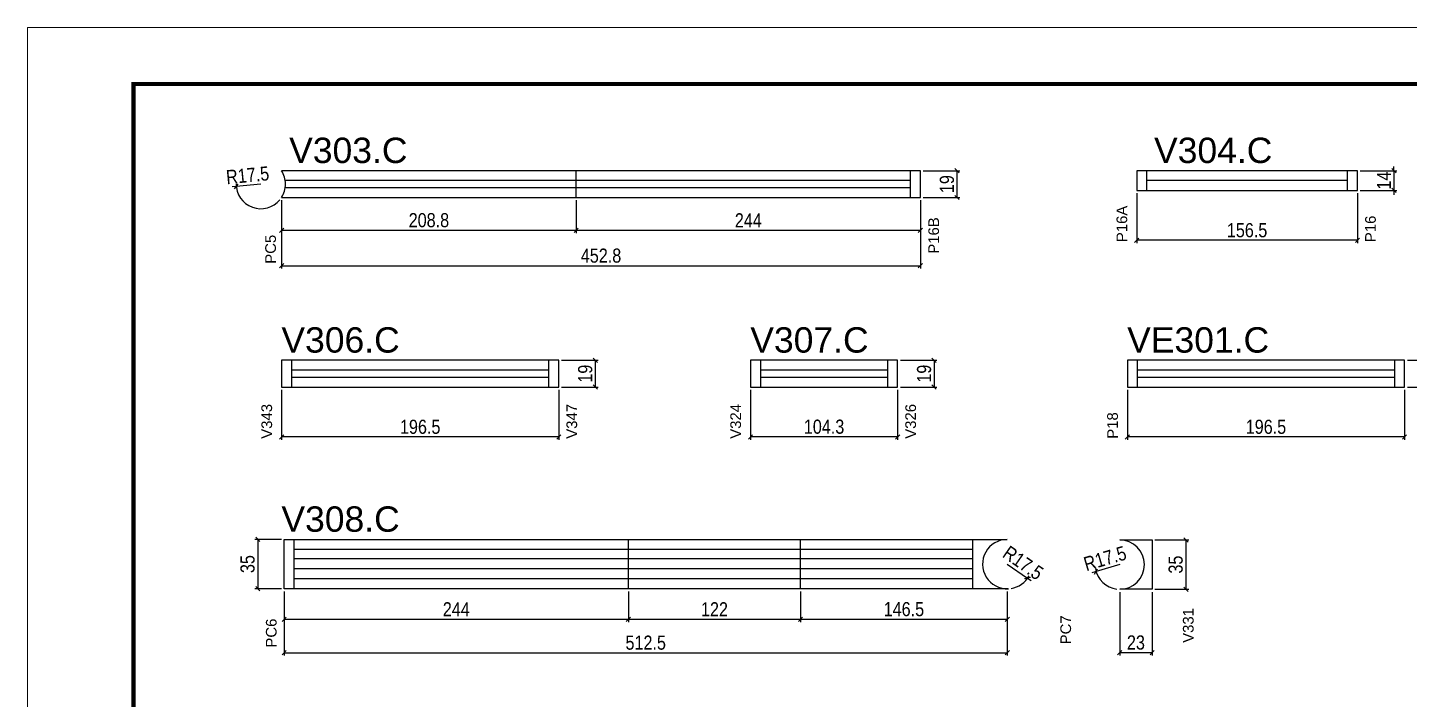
# Model space of a CAD drawing. Extents: x -3394 to 16474, y 3662 to 14397.
# Drawn here: x 9027 to 10007, y 12771 to 13248 of the extents above; entities that cross this region are included whole.
import ezdxf

# ---------------------------------------------------------------- set-up
doc = ezdxf.new("R2010")
doc.units = 0
doc.linetypes.add('DASHED', pattern=[0.75, 0.5, -0.25])
doc.layers.get('0').update_dxf_attribs({"linetype": 'CONTINUOUS'})
doc.layers.get('Defpoints').update_dxf_attribs({"linetype": 'CONTINUOUS'})
for name, color, linetype in [('COTA', 241, 'CONTINUOUS'), ('NOMENCLATURA', 7, 'CONTINUOUS'), ('Painéis', 200, 'CONTINUOUS'), ('SARR_2.2x7', 40, 'CONTINUOUS'), ('SARR_EDITAR', 141, 'CONTINUOUS')]:
    doc.layers.add(name, color=color, linetype=linetype)
doc.layers.add('Folhas', color=255, linetype='CONTINUOUS', lineweight=9)
doc.layers.add('SARRAFO DE PRESSAO', color=251, linetype='DASHED', lineweight=9)
doc.styles.add('ARIAL', font='arial.ttf')
doc.styles.add('COTA TECNICA', font='techl___.ttf', dxfattribs={"height": 10})
doc.dimstyles.new('PAINEL', dxfattribs={"dimtxt": 10, "dimasz": 3, "dimexe": 3, "dimexo": 3, "dimgap": 3, "dimtad": 1, "dimdec": 1, "dimzin": 12, "dimdsep": 46, "dimtxsty": 'COTA TECNICA', "dimblk1": 'OBLIQUE', "dimblk2": 'OBLIQUE', "dimsah": 1, "dimcen": 0.9, "dimclrd": 4, "dimclre": 4, "dimclrt": 240, "dimadec": 1, "dimazin": 3, "dimtfac": 1, "dimtdec": 1, "dimtmove": 0, "dimatfit": 3, "dimfxl": 1, "dimtolj": 1, "dimtzin": 12, "dimarcsym": 0})

# ---------------------------------------------------------------- blocks, each defined once
blk = doc.blocks.new('9999999999')
at = {"layer": 'Folhas'}
blk.add_lwpolyline([(98138.98, 34190.21), (99623.98, 34190.21), (99623.98, 35240.21), (98138.98, 35240.21)], close=True, dxfattribs=at)
at = {"layer": 'Folhas', "color": 30, "const_width": 3}
blk.add_lwpolyline([(98213.98, 34230.21), (99583.98, 34230.21), (99583.98, 35200.21), (98213.98, 35200.21)], close=True, dxfattribs=at)
blk = doc.blocks.new('_Oblique')
at = {"color": 0, "linetype": 'ByBlock', "lineweight": -2}
blk.add_line((-0.5, -0.5), (0.5, 0.5), dxfattribs=at)
blk = doc.blocks.new('*D87')
at = {"layer": 'COTA', "color": 4, "linetype": 'Continuous', "lineweight": -2, "transparency": 16777216}
for p, q in [((9207.23, 13125.46), (9207.23, 13102.19)), ((9416.03, 13125.46), (9416.03, 13102.19)), ((9207.23, 13104.19), (9416.03, 13104.19))]:
    blk.add_line(p, q, dxfattribs=at)
at = {"layer": 'Defpoints', "color": 0, "linetype": 'Continuous', "transparency": 16777216}
for p in [(9207.23, 13127.46), (9416.03, 13127.46), (9416.03, 13104.19)]:
    blk.add_point(p, dxfattribs=at)
at = {"layer": 'COTA', "color": 4, "linetype": 'Continuous', "lineweight": -2, "transparency": 16777216, "xscale": 3, "yscale": 3, "zscale": 3, "rotation": 180}
blk.add_blockref('_Oblique', (9207.23, 13104.19), dxfattribs=at)
at = {"layer": 'COTA', "color": 4, "linetype": 'Continuous', "lineweight": -2, "transparency": 16777216, "xscale": 3, "yscale": 3, "zscale": 3}
blk.add_blockref('_Oblique', (9416.03, 13104.19), dxfattribs=at)
at = {"layer": 'COTA', "color": 240, "linetype": 'Continuous', "transparency": 16777216, "insert": (9311.63, 13111.31), "char_height": 10, "attachment_point": 5, "style": 'COTA TECNICA'}
blk.add_mtext('\\A1;208.8', dxfattribs=at)
blk = doc.blocks.new('*D88')
at = {"layer": 'COTA', "color": 4, "linetype": 'Continuous', "lineweight": -2, "transparency": 16777216}
for p, q in [((9416.03, 13125.46), (9416.03, 13102.19)), ((9660.03, 13125.46), (9660.03, 13102.19)), ((9416.03, 13104.19), (9660.03, 13104.19))]:
    blk.add_line(p, q, dxfattribs=at)
at = {"layer": 'Defpoints', "color": 0, "linetype": 'Continuous', "transparency": 16777216}
for p in [(9416.03, 13127.46), (9660.03, 13127.46), (9660.03, 13104.19)]:
    blk.add_point(p, dxfattribs=at)
at = {"layer": 'COTA', "color": 4, "linetype": 'Continuous', "lineweight": -2, "transparency": 16777216, "xscale": 3, "yscale": 3, "zscale": 3, "rotation": 180}
blk.add_blockref('_Oblique', (9416.03, 13104.19), dxfattribs=at)
at = {"layer": 'COTA', "color": 4, "linetype": 'Continuous', "lineweight": -2, "transparency": 16777216, "xscale": 3, "yscale": 3, "zscale": 3}
blk.add_blockref('_Oblique', (9660.03, 13104.19), dxfattribs=at)
at = {"layer": 'COTA', "color": 240, "linetype": 'Continuous', "transparency": 16777216, "insert": (9538.03, 13111.26), "char_height": 10, "attachment_point": 5, "style": 'COTA TECNICA'}
blk.add_mtext('\\A1;244', dxfattribs=at)
blk = doc.blocks.new('*D89')
at = {"layer": 'COTA', "color": 4, "linetype": 'Continuous', "lineweight": -2, "transparency": 16777216}
for p, q in [((9207.23, 13125.46), (9207.23, 13077.04)), ((9660.03, 13125.46), (9660.03, 13077.04)), ((9207.23, 13079.04), (9660.03, 13079.04))]:
    blk.add_line(p, q, dxfattribs=at)
at = {"layer": 'Defpoints', "color": 0, "linetype": 'Continuous', "transparency": 16777216}
for p in [(9207.23, 13127.46), (9660.03, 13127.46), (9660.03, 13079.04)]:
    blk.add_point(p, dxfattribs=at)
at = {"layer": 'COTA', "color": 4, "linetype": 'Continuous', "lineweight": -2, "transparency": 16777216, "xscale": 3, "yscale": 3, "zscale": 3, "rotation": 180}
blk.add_blockref('_Oblique', (9207.23, 13079.04), dxfattribs=at)
at = {"layer": 'COTA', "color": 4, "linetype": 'Continuous', "lineweight": -2, "transparency": 16777216, "xscale": 3, "yscale": 3, "zscale": 3}
blk.add_blockref('_Oblique', (9660.03, 13079.04), dxfattribs=at)
at = {"layer": 'COTA', "color": 240, "linetype": 'Continuous', "transparency": 16777216, "insert": (9433.63, 13086.17), "char_height": 10, "attachment_point": 5, "style": 'COTA TECNICA'}
blk.add_mtext('\\A1;452.8', dxfattribs=at)
blk = doc.blocks.new('*D90')
at = {"layer": 'COTA', "color": 4, "linetype": 'Continuous', "lineweight": -2, "transparency": 16777216}
for p, q in [((9175.11, 13135.26), (9172.13, 13134.97)), ((9192.53, 13136.96), (9175.11, 13135.26))]:
    blk.add_line(p, q, dxfattribs=at)
blk.add_arc((9192.53, 13136.96), 17.5, 179.03776, 320.57356, dxfattribs=at)
at = {"layer": 'Defpoints', "color": 0, "linetype": 'Continuous', "transparency": 16777216}
for p in [(9175.11, 13135.26), (9192.53, 13136.96)]:
    blk.add_point(p, dxfattribs=at)
at = {"layer": 'COTA', "color": 4, "linetype": 'Continuous', "lineweight": -2, "transparency": 16777216, "xscale": 3, "yscale": 3, "zscale": 3, "rotation": 5.5858482057688}
blk.add_blockref('_Oblique', (9175.11, 13135.26), dxfattribs=at)
at = {"layer": 'COTA', "color": 240, "linetype": 'Continuous', "transparency": 16777216, "insert": (9183.13, 13143.19), "char_height": 10, "attachment_point": 5, "rotation": 5.58585, "style": 'COTA TECNICA'}
blk.add_mtext('\\A1;R17.5', dxfattribs=at)
blk = doc.blocks.new('*D91')
at = {"layer": 'COTA', "color": 4, "linetype": 'Continuous', "lineweight": -2, "transparency": 16777216}
for p, q in [((9971.78, 13146.46), (9997.65, 13146.46)), ((9995.65, 13146.46), (9995.65, 13149.46)), ((9995.65, 13146.46), (9995.65, 13132.46)), ((9971.78, 13132.46), (9997.65, 13132.46)), ((9995.65, 13132.46), (9995.65, 13129.46))]:
    blk.add_line(p, q, dxfattribs=at)
at = {"layer": 'Defpoints', "color": 0, "linetype": 'Continuous', "transparency": 16777216}
for p in [(9969.78, 13146.46), (9969.78, 13132.46), (9995.65, 13132.46)]:
    blk.add_point(p, dxfattribs=at)
at = {"layer": 'COTA', "color": 4, "linetype": 'Continuous', "lineweight": -2, "transparency": 16777216, "xscale": 3, "yscale": 3, "zscale": 3}
for p, rotation in [((9995.65, 13146.46), 270), ((9995.65, 13132.46), 90)]:
    blk.add_blockref('_Oblique', p, dxfattribs=dict(at, rotation=rotation))
at = {"layer": 'COTA', "color": 240, "linetype": 'Continuous', "transparency": 16777216, "insert": (9988.57, 13139.46), "char_height": 10, "attachment_point": 5, "rotation": 90, "style": 'COTA TECNICA'}
blk.add_mtext('\\A1;14', dxfattribs=at)
blk = doc.blocks.new('*D92')
at = {"layer": 'COTA', "color": 4, "linetype": 'Continuous', "lineweight": -2, "transparency": 16777216}
for p, q in [((9813.31, 13130.46), (9813.31, 13095.08)), ((9969.78, 13130.46), (9969.78, 13095.08)), ((9969.78, 13097.08), (9813.31, 13097.08))]:
    blk.add_line(p, q, dxfattribs=at)
at = {"layer": 'Defpoints', "color": 0, "linetype": 'Continuous', "transparency": 16777216}
for p in [(9813.31, 13132.46), (9969.78, 13132.46), (9813.31, 13097.08)]:
    blk.add_point(p, dxfattribs=at)
at = {"layer": 'COTA', "color": 4, "linetype": 'Continuous', "lineweight": -2, "transparency": 16777216, "xscale": 3, "yscale": 3, "zscale": 3, "rotation": 180}
blk.add_blockref('_Oblique', (9813.31, 13097.08), dxfattribs=at)
at = {"layer": 'COTA', "color": 4, "linetype": 'Continuous', "lineweight": -2, "transparency": 16777216, "xscale": 3, "yscale": 3, "zscale": 3}
blk.add_blockref('_Oblique', (9969.78, 13097.08), dxfattribs=at)
at = {"layer": 'COTA', "color": 240, "linetype": 'Continuous', "transparency": 16777216, "insert": (9891.55, 13104.19), "char_height": 10, "attachment_point": 5, "style": 'COTA TECNICA'}
blk.add_mtext('\\A1;156.5', dxfattribs=at)
blk = doc.blocks.new('*D95')
at = {"layer": 'COTA', "color": 4, "linetype": 'Continuous', "lineweight": -2, "transparency": 16777216}
for p, q in [((9405.69, 13011.97), (9431.56, 13011.97)), ((9429.56, 13011.97), (9429.56, 12992.97)), ((9405.69, 12992.97), (9431.56, 12992.97))]:
    blk.add_line(p, q, dxfattribs=at)
at = {"layer": 'Defpoints', "color": 0, "linetype": 'Continuous', "transparency": 16777216}
for p in [(9403.69, 13011.97), (9403.69, 12992.97), (9429.56, 12992.97)]:
    blk.add_point(p, dxfattribs=at)
at = {"layer": 'COTA', "color": 4, "linetype": 'Continuous', "lineweight": -2, "transparency": 16777216, "xscale": 3, "yscale": 3, "zscale": 3}
for p, rotation in [((9429.56, 13011.97), 90), ((9429.56, 12992.97), 270)]:
    blk.add_blockref('_Oblique', p, dxfattribs=dict(at, rotation=rotation))
at = {"layer": 'COTA', "color": 240, "linetype": 'Continuous', "transparency": 16777216, "insert": (9422.47, 13002.47), "char_height": 10, "attachment_point": 5, "rotation": 90, "style": 'COTA TECNICA'}
blk.add_mtext('\\A1;19', dxfattribs=at)
blk = doc.blocks.new('*D96')
at = {"layer": 'COTA', "color": 4, "linetype": 'Continuous', "lineweight": -2, "transparency": 16777216}
for p, q in [((9207.23, 12990.97), (9207.23, 12955.59)), ((9403.69, 12990.97), (9403.69, 12955.59)), ((9403.69, 12957.59), (9207.23, 12957.59))]:
    blk.add_line(p, q, dxfattribs=at)
at = {"layer": 'Defpoints', "color": 0, "linetype": 'Continuous', "transparency": 16777216}
for p in [(9207.23, 12992.97), (9403.69, 12992.97), (9207.23, 12957.59)]:
    blk.add_point(p, dxfattribs=at)
at = {"layer": 'COTA', "color": 4, "linetype": 'Continuous', "lineweight": -2, "transparency": 16777216, "xscale": 3, "yscale": 3, "zscale": 3, "rotation": 180}
blk.add_blockref('_Oblique', (9207.23, 12957.59), dxfattribs=at)
at = {"layer": 'COTA', "color": 4, "linetype": 'Continuous', "lineweight": -2, "transparency": 16777216, "xscale": 3, "yscale": 3, "zscale": 3}
blk.add_blockref('_Oblique', (9403.69, 12957.59), dxfattribs=at)
at = {"layer": 'COTA', "color": 240, "linetype": 'Continuous', "transparency": 16777216, "insert": (9305.46, 12964.73), "char_height": 10, "attachment_point": 5, "style": 'COTA TECNICA'}
blk.add_mtext('\\A1;196.5', dxfattribs=at)
blk = doc.blocks.new('*D97')
at = {"layer": 'COTA', "color": 4, "linetype": 'Continuous', "lineweight": -2, "transparency": 16777216}
for p, q in [((9645.85, 13011.97), (9671.71, 13011.97)), ((9669.71, 13011.97), (9669.71, 12992.97)), ((9645.85, 12992.97), (9671.71, 12992.97))]:
    blk.add_line(p, q, dxfattribs=at)
at = {"layer": 'Defpoints', "color": 0, "linetype": 'Continuous', "transparency": 16777216}
for p in [(9643.85, 13011.97), (9643.85, 12992.97), (9669.71, 12992.97)]:
    blk.add_point(p, dxfattribs=at)
at = {"layer": 'COTA', "color": 4, "linetype": 'Continuous', "lineweight": -2, "transparency": 16777216, "xscale": 3, "yscale": 3, "zscale": 3}
for p, rotation in [((9669.71, 13011.97), 90), ((9669.71, 12992.97), 270)]:
    blk.add_blockref('_Oblique', p, dxfattribs=dict(at, rotation=rotation))
at = {"layer": 'COTA', "color": 240, "linetype": 'Continuous', "transparency": 16777216, "insert": (9662.63, 13002.47), "char_height": 10, "attachment_point": 5, "rotation": 90, "style": 'COTA TECNICA'}
blk.add_mtext('\\A1;19', dxfattribs=at)
blk = doc.blocks.new('*D98')
at = {"layer": 'COTA', "color": 4, "linetype": 'Continuous', "lineweight": -2, "transparency": 16777216}
for p, q in [((9539.58, 12990.97), (9539.58, 12955.59)), ((9643.85, 12990.97), (9643.85, 12955.59)), ((9643.85, 12957.59), (9539.58, 12957.59))]:
    blk.add_line(p, q, dxfattribs=at)
at = {"layer": 'Defpoints', "color": 0, "linetype": 'Continuous', "transparency": 16777216}
for p in [(9539.58, 12992.97), (9643.85, 12992.97), (9539.58, 12957.59)]:
    blk.add_point(p, dxfattribs=at)
at = {"layer": 'COTA', "color": 4, "linetype": 'Continuous', "lineweight": -2, "transparency": 16777216, "xscale": 3, "yscale": 3, "zscale": 3, "rotation": 180}
blk.add_blockref('_Oblique', (9539.58, 12957.59), dxfattribs=at)
at = {"layer": 'COTA', "color": 4, "linetype": 'Continuous', "lineweight": -2, "transparency": 16777216, "xscale": 3, "yscale": 3, "zscale": 3}
blk.add_blockref('_Oblique', (9643.85, 12957.59), dxfattribs=at)
at = {"layer": 'COTA', "color": 240, "linetype": 'Continuous', "transparency": 16777216, "insert": (9591.71, 12964.81), "char_height": 10, "attachment_point": 5, "style": 'COTA TECNICA'}
blk.add_mtext('\\A1;104.3', dxfattribs=at)
blk = doc.blocks.new('*D99')
at = {"layer": 'COTA', "color": 4, "linetype": 'Continuous', "lineweight": -2, "transparency": 16777216}
for p, q in [((10005.16, 13011.97), (10031.02, 13011.97)), ((10029.02, 13011.97), (10029.02, 12992.97)), ((10005.16, 12992.97), (10031.02, 12992.97))]:
    blk.add_line(p, q, dxfattribs=at)
at = {"layer": 'Defpoints', "color": 0, "linetype": 'Continuous', "transparency": 16777216}
for p in [(10003.16, 13011.97), (10003.16, 12992.97), (10029.02, 12992.97)]:
    blk.add_point(p, dxfattribs=at)
at = {"layer": 'COTA', "color": 4, "linetype": 'Continuous', "lineweight": -2, "transparency": 16777216, "xscale": 3, "yscale": 3, "zscale": 3}
for p, rotation in [((10029.02, 13011.97), 90), ((10029.02, 12992.97), 270)]:
    blk.add_blockref('_Oblique', p, dxfattribs=dict(at, rotation=rotation))
at = {"layer": 'COTA', "color": 240, "linetype": 'Continuous', "transparency": 16777216, "insert": (10021.94, 13002.47), "char_height": 10, "attachment_point": 5, "rotation": 90, "style": 'COTA TECNICA'}
blk.add_mtext('\\A1;19', dxfattribs=at)
blk = doc.blocks.new('*D100')
at = {"layer": 'COTA', "color": 4, "linetype": 'Continuous', "lineweight": -2, "transparency": 16777216}
for p, q in [((9806.69, 12990.97), (9806.69, 12955.59)), ((10003.16, 12990.97), (10003.16, 12955.59)), ((10003.16, 12957.59), (9806.69, 12957.59))]:
    blk.add_line(p, q, dxfattribs=at)
at = {"layer": 'Defpoints', "color": 0, "linetype": 'Continuous', "transparency": 16777216}
for p in [(9806.69, 12992.97), (10003.16, 12992.97), (9806.69, 12957.59)]:
    blk.add_point(p, dxfattribs=at)
at = {"layer": 'COTA', "color": 4, "linetype": 'Continuous', "lineweight": -2, "transparency": 16777216, "xscale": 3, "yscale": 3, "zscale": 3, "rotation": 180}
blk.add_blockref('_Oblique', (9806.69, 12957.59), dxfattribs=at)
at = {"layer": 'COTA', "color": 4, "linetype": 'Continuous', "lineweight": -2, "transparency": 16777216, "xscale": 3, "yscale": 3, "zscale": 3}
blk.add_blockref('_Oblique', (10003.16, 12957.59), dxfattribs=at)
at = {"layer": 'COTA', "color": 240, "linetype": 'Continuous', "transparency": 16777216, "insert": (9904.92, 12964.73), "char_height": 10, "attachment_point": 5, "style": 'COTA TECNICA'}
blk.add_mtext('\\A1;196.5', dxfattribs=at)
blk = doc.blocks.new('*D101')
at = {"layer": 'COTA', "color": 4, "linetype": 'Continuous', "lineweight": -2, "transparency": 16777216}
for p, q in [((9207.03, 12884.9), (9188.34, 12884.9)), ((9190.34, 12884.9), (9190.34, 12849.9)), ((9207.03, 12849.9), (9188.34, 12849.9))]:
    blk.add_line(p, q, dxfattribs=at)
at = {"layer": 'Defpoints', "color": 0, "linetype": 'Continuous', "transparency": 16777216}
for p in [(9209.03, 12884.9), (9190.34, 12849.9), (9209.03, 12849.9)]:
    blk.add_point(p, dxfattribs=at)
at = {"layer": 'COTA', "color": 4, "linetype": 'Continuous', "lineweight": -2, "transparency": 16777216, "xscale": 3, "yscale": 3, "zscale": 3}
for p, rotation in [((9190.34, 12884.9), 90), ((9190.34, 12849.9), 270)]:
    blk.add_blockref('_Oblique', p, dxfattribs=dict(at, rotation=rotation))
at = {"layer": 'COTA', "color": 240, "linetype": 'Continuous', "transparency": 16777216, "insert": (9183.12, 12867.4), "char_height": 10, "attachment_point": 5, "rotation": 90, "style": 'COTA TECNICA'}
blk.add_mtext('\\A1;35', dxfattribs=at)
blk = doc.blocks.new('*D102')
at = {"layer": 'COTA', "color": 4, "linetype": 'Continuous', "lineweight": -2, "transparency": 16777216}
for p, q in [((9209.03, 12847.9), (9209.03, 12826.27)), ((9453.03, 12847.9), (9453.03, 12826.27)), ((9209.03, 12828.27), (9453.03, 12828.27))]:
    blk.add_line(p, q, dxfattribs=at)
at = {"layer": 'Defpoints', "color": 0, "linetype": 'Continuous', "transparency": 16777216}
for p in [(9209.03, 12849.9), (9453.03, 12849.9), (9453.03, 12828.27)]:
    blk.add_point(p, dxfattribs=at)
at = {"layer": 'COTA', "color": 4, "linetype": 'Continuous', "lineweight": -2, "transparency": 16777216, "xscale": 3, "yscale": 3, "zscale": 3, "rotation": 180}
blk.add_blockref('_Oblique', (9209.03, 12828.27), dxfattribs=at)
at = {"layer": 'COTA', "color": 4, "linetype": 'Continuous', "lineweight": -2, "transparency": 16777216, "xscale": 3, "yscale": 3, "zscale": 3}
blk.add_blockref('_Oblique', (9453.03, 12828.27), dxfattribs=at)
at = {"layer": 'COTA', "color": 240, "linetype": 'Continuous', "transparency": 16777216, "insert": (9331.03, 12835.34), "char_height": 10, "attachment_point": 5, "style": 'COTA TECNICA'}
blk.add_mtext('\\A1;244', dxfattribs=at)
blk = doc.blocks.new('*D103')
at = {"layer": 'COTA', "color": 4, "linetype": 'Continuous', "lineweight": -2, "transparency": 16777216}
for p, q in [((9453.03, 12847.9), (9453.03, 12826.27)), ((9575.03, 12847.9), (9575.03, 12826.27)), ((9453.03, 12828.27), (9575.03, 12828.27))]:
    blk.add_line(p, q, dxfattribs=at)
at = {"layer": 'Defpoints', "color": 0, "linetype": 'Continuous', "transparency": 16777216}
for p in [(9453.03, 12849.9), (9575.03, 12849.9), (9575.03, 12828.27)]:
    blk.add_point(p, dxfattribs=at)
at = {"layer": 'COTA', "color": 4, "linetype": 'Continuous', "lineweight": -2, "transparency": 16777216, "xscale": 3, "yscale": 3, "zscale": 3, "rotation": 180}
blk.add_blockref('_Oblique', (9453.03, 12828.27), dxfattribs=at)
at = {"layer": 'COTA', "color": 4, "linetype": 'Continuous', "lineweight": -2, "transparency": 16777216, "xscale": 3, "yscale": 3, "zscale": 3}
blk.add_blockref('_Oblique', (9575.03, 12828.27), dxfattribs=at)
at = {"layer": 'COTA', "color": 240, "linetype": 'Continuous', "transparency": 16777216, "insert": (9514.03, 12835.33), "char_height": 10, "attachment_point": 5, "style": 'COTA TECNICA'}
blk.add_mtext('\\A1;122', dxfattribs=at)
blk = doc.blocks.new('*D104')
at = {"layer": 'COTA', "color": 4, "linetype": 'Continuous', "lineweight": -2, "transparency": 16777216}
for p, q in [((9575.03, 12847.9), (9575.03, 12826.27)), ((9721.57, 12847.88), (9721.57, 12826.27)), ((9575.03, 12828.27), (9721.57, 12828.27))]:
    blk.add_line(p, q, dxfattribs=at)
at = {"layer": 'Defpoints', "color": 0, "linetype": 'Continuous', "transparency": 16777216}
for p in [(9575.03, 12849.9), (9721.57, 12849.88), (9721.57, 12828.27)]:
    blk.add_point(p, dxfattribs=at)
at = {"layer": 'COTA', "color": 4, "linetype": 'Continuous', "lineweight": -2, "transparency": 16777216, "xscale": 3, "yscale": 3, "zscale": 3, "rotation": 180}
blk.add_blockref('_Oblique', (9575.03, 12828.27), dxfattribs=at)
at = {"layer": 'COTA', "color": 4, "linetype": 'Continuous', "lineweight": -2, "transparency": 16777216, "xscale": 3, "yscale": 3, "zscale": 3}
blk.add_blockref('_Oblique', (9721.57, 12828.27), dxfattribs=at)
at = {"layer": 'COTA', "color": 240, "linetype": 'Continuous', "transparency": 16777216, "insert": (9648.3, 12835.38), "char_height": 10, "attachment_point": 5, "style": 'COTA TECNICA'}
blk.add_mtext('\\A1;146.5', dxfattribs=at)
blk = doc.blocks.new('*D105')
at = {"layer": 'COTA', "color": 4, "linetype": 'Continuous', "lineweight": -2, "transparency": 16777216}
for p, q in [((9209.03, 12847.9), (9209.03, 12802.49)), ((9721.57, 12847.88), (9721.57, 12802.49)), ((9209.03, 12804.49), (9721.57, 12804.49))]:
    blk.add_line(p, q, dxfattribs=at)
at = {"layer": 'Defpoints', "color": 0, "linetype": 'Continuous', "transparency": 16777216}
for p in [(9209.03, 12849.9), (9721.57, 12849.88), (9721.57, 12804.49)]:
    blk.add_point(p, dxfattribs=at)
at = {"layer": 'COTA', "color": 4, "linetype": 'Continuous', "lineweight": -2, "transparency": 16777216, "xscale": 3, "yscale": 3, "zscale": 3, "rotation": 180}
blk.add_blockref('_Oblique', (9209.03, 12804.49), dxfattribs=at)
at = {"layer": 'COTA', "color": 4, "linetype": 'Continuous', "lineweight": -2, "transparency": 16777216, "xscale": 3, "yscale": 3, "zscale": 3}
blk.add_blockref('_Oblique', (9721.57, 12804.49), dxfattribs=at)
at = {"layer": 'COTA', "color": 240, "linetype": 'Continuous', "transparency": 16777216, "insert": (9465.3, 12811.6), "char_height": 10, "attachment_point": 5, "style": 'COTA TECNICA'}
blk.add_mtext('\\A1;512.5', dxfattribs=at)
blk = doc.blocks.new('*D106')
at = {"layer": 'COTA', "color": 4, "linetype": 'Continuous', "lineweight": -2, "transparency": 16777216}
for p, q in [((9721.57, 12867.38), (9735.96, 12857.43)), ((9735.96, 12857.43), (9738.43, 12855.72))]:
    blk.add_line(p, q, dxfattribs=at)
blk.add_arc((9721.57, 12867.38), 17.5, 279.02196, 331.88667, dxfattribs=at)
at = {"layer": 'Defpoints', "color": 0, "linetype": 'Continuous', "transparency": 16777216}
for p in [(9721.57, 12867.38), (9735.96, 12857.43)]:
    blk.add_point(p, dxfattribs=at)
at = {"layer": 'COTA', "color": 4, "linetype": 'Continuous', "lineweight": -2, "transparency": 16777216, "xscale": 3, "yscale": 3, "zscale": 3, "rotation": 145.3385857418949}
blk.add_blockref('_Oblique', (9735.96, 12857.43), dxfattribs=at)
at = {"layer": 'COTA', "color": 240, "linetype": 'Continuous', "transparency": 16777216, "insert": (9732.81, 12868.25), "char_height": 10, "attachment_point": 5, "rotation": 325.33859, "style": 'COTA TECNICA'}
blk.add_mtext('\\A1;R17.5', dxfattribs=at)
blk = doc.blocks.new('*D107')
at = {"layer": 'COTA', "color": 4, "linetype": 'Continuous', "lineweight": -2, "transparency": 16777216}
for p, q in [((9826.26, 12884.54), (9850.18, 12884.54)), ((9848.18, 12884.54), (9848.18, 12849.54)), ((9826.26, 12849.54), (9850.18, 12849.54))]:
    blk.add_line(p, q, dxfattribs=at)
at = {"layer": 'Defpoints', "color": 0, "linetype": 'Continuous', "transparency": 16777216}
for p in [(9824.26, 12884.54), (9824.26, 12849.54), (9848.18, 12849.54)]:
    blk.add_point(p, dxfattribs=at)
at = {"layer": 'COTA', "color": 4, "linetype": 'Continuous', "lineweight": -2, "transparency": 16777216, "xscale": 3, "yscale": 3, "zscale": 3}
for p, rotation in [((9848.18, 12884.54), 90), ((9848.18, 12849.54), 270)]:
    blk.add_blockref('_Oblique', p, dxfattribs=dict(at, rotation=rotation))
at = {"layer": 'COTA', "color": 240, "linetype": 'Continuous', "transparency": 16777216, "insert": (9840.96, 12867.04), "char_height": 10, "attachment_point": 5, "rotation": 90, "style": 'COTA TECNICA'}
blk.add_mtext('\\A1;35', dxfattribs=at)
blk = doc.blocks.new('*D108')
at = {"layer": 'COTA', "color": 4, "linetype": 'Continuous', "lineweight": -2, "transparency": 16777216}
for p, q in [((9801.26, 12847.54), (9801.26, 12802.49)), ((9824.26, 12847.54), (9824.26, 12802.49)), ((9824.26, 12804.49), (9801.26, 12804.49))]:
    blk.add_line(p, q, dxfattribs=at)
at = {"layer": 'Defpoints', "color": 0, "linetype": 'Continuous', "transparency": 16777216}
for p in [(9801.26, 12849.54), (9824.26, 12849.54), (9801.26, 12804.49)]:
    blk.add_point(p, dxfattribs=at)
at = {"layer": 'COTA', "color": 4, "linetype": 'Continuous', "lineweight": -2, "transparency": 16777216, "xscale": 3, "yscale": 3, "zscale": 3, "rotation": 180}
blk.add_blockref('_Oblique', (9801.26, 12804.49), dxfattribs=at)
at = {"layer": 'COTA', "color": 4, "linetype": 'Continuous', "lineweight": -2, "transparency": 16777216, "xscale": 3, "yscale": 3, "zscale": 3}
blk.add_blockref('_Oblique', (9824.26, 12804.49), dxfattribs=at)
at = {"layer": 'COTA', "color": 240, "linetype": 'Continuous', "transparency": 16777216, "insert": (9812.76, 12811.71), "char_height": 10, "attachment_point": 5, "style": 'COTA TECNICA'}
blk.add_mtext('\\A1;23', dxfattribs=at)
blk = doc.blocks.new('*D109')
at = {"layer": 'COTA', "color": 4, "linetype": 'Continuous', "lineweight": -2, "transparency": 16777216}
for p, q in [((9784.48, 12862.07), (9781.6, 12861.22)), ((9801.26, 12867.03), (9784.48, 12862.07))]:
    blk.add_line(p, q, dxfattribs=at)
blk.add_arc((9801.26, 12867.03), 17.5, 189.90414, 263.45191, dxfattribs=at)
at = {"layer": 'Defpoints', "color": 0, "linetype": 'Continuous', "transparency": 16777216}
for p in [(9784.48, 12862.07), (9801.26, 12867.03)]:
    blk.add_point(p, dxfattribs=at)
at = {"layer": 'COTA', "color": 4, "linetype": 'Continuous', "lineweight": -2, "transparency": 16777216, "xscale": 3, "yscale": 3, "zscale": 3, "rotation": 16.452232243778}
blk.add_blockref('_Oblique', (9784.48, 12862.07), dxfattribs=at)
at = {"layer": 'COTA', "color": 240, "linetype": 'Continuous', "transparency": 16777216, "insert": (9790.86, 12871.37), "char_height": 10, "attachment_point": 5, "rotation": 16.45223, "style": 'COTA TECNICA'}
blk.add_mtext('\\A1;R17.5', dxfattribs=at)
blk = doc.blocks.new('*D476')
at = {"layer": 'COTA', "color": 4, "linetype": 'Continuous', "lineweight": -2, "transparency": 16777216}
for p, q in [((9662.03, 13146.46), (9687.9, 13146.46)), ((9685.9, 13146.46), (9685.9, 13127.46)), ((9662.03, 13127.46), (9687.9, 13127.46))]:
    blk.add_line(p, q, dxfattribs=at)
at = {"layer": 'Defpoints', "color": 0, "linetype": 'Continuous', "transparency": 16777216}
for p in [(9660.03, 13146.46), (9660.03, 13127.46), (9685.9, 13127.46)]:
    blk.add_point(p, dxfattribs=at)
at = {"layer": 'COTA', "color": 4, "linetype": 'Continuous', "lineweight": -2, "transparency": 16777216, "xscale": 3, "yscale": 3, "zscale": 3}
for p, rotation in [((9685.9, 13146.46), 90), ((9685.9, 13127.46), 270)]:
    blk.add_blockref('_Oblique', p, dxfattribs=dict(at, rotation=rotation))
at = {"layer": 'COTA', "color": 240, "linetype": 'Continuous', "transparency": 16777216, "insert": (9678.81, 13136.96), "char_height": 10, "attachment_point": 5, "rotation": 90, "style": 'COTA TECNICA'}
blk.add_mtext('\\A1;19', dxfattribs=at)

msp = doc.modelspace()

# ---------------------------------------------------------------- linework, layer by layer
at = {"layer": 'Painéis', "linetype": 'Continuous'}
for p, q in [((9660.03, 13146.46), (9207.23, 13146.46)), ((9416.03, 13127.46), (9416.03, 13146.46)), ((9660.03, 13127.46), (9660.03, 13146.46)), ((9207.23, 13127.46), (9660.03, 13127.46)), ((9209.03, 12884.9), (9721.57, 12884.9)), ((9209.03, 12849.9), (9209.03, 12884.9)), ((9453.03, 12849.9), (9453.03, 12884.9)), ((9575.03, 12849.9), (9575.03, 12884.9)), ((9801.26, 12884.54), (9824.26, 12884.54)), ((9824.26, 12884.54), (9824.26, 12849.54)), ((9722.32, 12849.9), (9209.03, 12849.9)), ((9824.26, 12849.54), (9801.26, 12849.54))]:
    msp.add_line(p, q, dxfattribs=at)
for points in [[(9813.31, 13132.46), (9969.78, 13132.46), (9969.78, 13146.46), (9813.31, 13146.46)], [(9207.23, 12992.97), (9403.69, 12992.97), (9403.69, 13011.97), (9207.23, 13011.97)], [(9539.58, 12992.97), (9643.85, 12992.97), (9643.85, 13011.97), (9539.58, 13011.97)], [(9806.69, 12992.97), (10003.16, 12992.97), (10003.16, 13011.97), (9806.69, 13011.97)]]:
    msp.add_lwpolyline(points, close=True, dxfattribs=at)
for centre, start, end in [((9192.53, 13136.96), 0, 32.87835), ((9192.53, 13136.96), 327.12165, 0), ((9721.57, 12867.38), 90, 272.47387), ((9801.26, 12867.03), 270, 90)]:
    msp.add_arc(centre, 17.5, start, end, dxfattribs=at)
at = {"layer": 'SARR_2.2x7', "ltscale": 25}
for p, q in [((9653.03, 13127.46), (9653.03, 13146.46)), ((9820.31, 13146.46), (9820.31, 13132.46)), ((9962.78, 13132.46), (9962.78, 13146.46)), ((9416.03, 13139.46), (9209.85, 13139.46)), ((9209.85, 13134.46), (9416.03, 13134.46)), ((9653.03, 13139.46), (9416.03, 13139.46)), ((9416.03, 13134.46), (9653.03, 13134.46)), ((9214.23, 13011.97), (9214.23, 12992.97)), ((9396.69, 12992.97), (9396.69, 13011.97)), ((9546.58, 13011.97), (9546.58, 12992.97)), ((9636.85, 12992.97), (9636.85, 13011.97)), ((9813.69, 13011.97), (9813.69, 12992.97)), ((9996.16, 12992.97), (9996.16, 13011.97)), ((9396.69, 13004.97), (9214.23, 13004.97)), ((9214.23, 12999.97), (9396.69, 12999.97)), ((9636.85, 13004.97), (9546.58, 13004.97)), ((9546.58, 12999.97), (9636.85, 12999.97)), ((9996.16, 13004.97), (9813.69, 13004.97)), ((9813.69, 12999.97), (9996.16, 12999.97)), ((9216.03, 12849.9), (9216.03, 12884.9)), ((9697.07, 12849.9), (9697.07, 12884.9)), ((9216.03, 12877.9), (9453.03, 12877.9)), ((9453.03, 12871.03), (9216.03, 12871.03)), ((9453.03, 12877.9), (9575.03, 12877.9)), ((9575.05, 12871.03), (9453.03, 12871.03)), ((9575.03, 12877.9), (9697.07, 12877.9)), ((9697.07, 12871.03), (9575.05, 12871.03)), ((9453.03, 12864.03), (9216.03, 12864.03)), ((9575.03, 12864.03), (9453.03, 12864.03)), ((9697.07, 12864.03), (9575.03, 12864.03)), ((9453.03, 12856.9), (9216.03, 12856.9)), ((9575.05, 12856.9), (9453.03, 12856.9)), ((9697.07, 12856.9), (9575.05, 12856.9))]:
    msp.add_line(p, q, dxfattribs=at)
at = {"layer": 'SARR_EDITAR', "linetype": 'Continuous'}
msp.add_line((9962.78, 13139.46), (9820.31, 13139.46), dxfattribs=at)

# ---------------------------------------------------------------- block references
at = {"layer": 'SARRAFO DE PRESSAO', "color": 6, "linetype": 'ByBlock'}
msp.add_blockref('9999999999', (-89111.77, -21992.23), dxfattribs=at)

# ---------------------------------------------------------------- texts
at = {"layer": 'NOMENCLATURA', "linetype": 'Continuous', "style": 'ARIAL'}
for s, p in [('V303.C', (9212.58, 13151.91)), ('V304.C', (9825.6, 13151.91)), ('V306.C', (9207.08, 13017.41)), ('V307.C', (9539.43, 13017.41)), ('VE301.C', (9806.54, 13017.41)), ('V308.C', (9207.08, 12890.34))]:
    msp.add_text(s, height=18, dxfattribs=at).set_placement(p)
for s, p in [('P16A', (9806.58, 13095.79)), ('P16', (9982.79, 13095.79)), ('P16B', (9673.19, 13087.59)), ('PC5', (9203.19, 13080.45)), ('V343', (9200.49, 12956.3)), ('V347', (9416.71, 12956.3)), ('V324', (9532.85, 12956.3)), ('V326', (9656.86, 12956.3)), ('P18', (9799.96, 12956.3)), ('PC7', (9766.78, 12810.49)), ('V331', (9853.62, 12811.53)), ('PC6', (9203.67, 12808.16))]:
    msp.add_text(s, height=7.567, rotation=90, dxfattribs=at).set_placement(p)

# ---------------------------------------------------------------- dimensions: what is measured, and where the dimension line sits
at = {"layer": 'COTA', "linetype": 'Continuous'}
for center, mpoint, picture, middle in [((9192.53, 13136.96), (9175.11, 13135.26), '*D90', (9183.13, 13143.19)), ((9721.57, 12867.38), (9735.96, 12857.43), '*D106', (9732.81, 12868.25)), ((9801.26, 12867.03), (9784.48, 12862.07), '*D109', (9790.86, 12871.37))]:
    dim = msp.add_radius_dim(center=center, mpoint=mpoint, dimstyle='PAINEL', override={"dimexe": 2, "dimexo": 2, "dimgap": 2, "dimadec": 8, "dimtix": 1, "dimatfit": 2, "dimldrblk": 'Oblique'}, dxfattribs=at)
    dim.commit()
    dim.dimension.update_dxf_attribs({"geometry": picture, "text_midpoint": middle})
for base, p1, p2, picture, middle in [((9685.9, 13127.46), (9660.03, 13146.46), (9660.03, 13127.46), '*D476', (9678.81, 13136.96)), ((9995.65, 13132.46), (9969.78, 13146.46), (9969.78, 13132.46), '*D91', (9988.57, 13139.46)), ((9429.56, 12992.97), (9403.69, 13011.97), (9403.69, 12992.97), '*D95', (9422.47, 13002.47)), ((9669.71, 12992.97), (9643.85, 13011.97), (9643.85, 12992.97), '*D97', (9662.63, 13002.47)), ((10029.02, 12992.97), (10003.16, 13011.97), (10003.16, 12992.97), '*D99', (10021.94, 13002.47)), ((9190.34, 12849.9), (9209.03, 12884.9), (9209.03, 12849.9), '*D101', (9183.12, 12867.4)), ((9848.18, 12849.54), (9824.26, 12884.54), (9824.26, 12849.54), '*D107', (9840.96, 12867.04))]:
    dim = msp.add_linear_dim(base=base, p1=p1, p2=p2, angle=90, dimstyle='PAINEL', override={"dimexe": 2, "dimexo": 2, "dimgap": 2, "dimadec": 8, "dimtix": 1, "dimatfit": 2, "dimldrblk": 'Oblique'}, dxfattribs=at)
    dim.commit()
    dim.dimension.update_dxf_attribs({"geometry": picture, "text_midpoint": middle})
for base, p1, p2, override, picture, middle in [((9416.03, 13104.19), (9207.23, 13127.46), (9416.03, 13127.46), {"dimexe": 2, "dimexo": 2, "dimgap": 2, "dimadec": 8, "dimtix": 1, "dimatfit": 2, "dimldrblk": 'Oblique'}, '*D87', (9311.63, 13111.31)), ((9660.03, 13079.04), (9207.23, 13127.46), (9660.03, 13127.46), {"dimexe": 2, "dimexo": 2, "dimgap": 2, "dimadec": 8, "dimtix": 1, "dimatfit": 2, "dimldrblk": 'Oblique'}, '*D89', (9433.63, 13086.17)), ((9660.03, 13104.19), (9416.03, 13127.46), (9660.03, 13127.46), {"dimexe": 2, "dimexo": 2, "dimgap": 2, "dimadec": 8, "dimtix": 1, "dimtmove": 1, "dimatfit": 2, "dimldrblk": 'Oblique'}, '*D88', (9538.03, 13111.26)), ((9813.31, 13097.08), (9969.78, 13132.46), (9813.31, 13132.46), {"dimexe": 2, "dimexo": 2, "dimgap": 2, "dimadec": 8, "dimtix": 1, "dimatfit": 2, "dimldrblk": 'Oblique'}, '*D92', (9891.55, 13104.19)), ((9207.23, 12957.59), (9403.69, 12992.97), (9207.23, 12992.97), {"dimexe": 2, "dimexo": 2, "dimgap": 2, "dimadec": 8, "dimtix": 1, "dimatfit": 2, "dimldrblk": 'Oblique'}, '*D96', (9305.46, 12964.73)), ((9539.58, 12957.59), (9643.85, 12992.97), (9539.58, 12992.97), {"dimexe": 2, "dimexo": 2, "dimgap": 2, "dimadec": 8, "dimtix": 1, "dimatfit": 2, "dimldrblk": 'Oblique'}, '*D98', (9591.71, 12964.81)), ((9806.69, 12957.59), (10003.16, 12992.97), (9806.69, 12992.97), {"dimexe": 2, "dimexo": 2, "dimgap": 2, "dimadec": 8, "dimtix": 1, "dimatfit": 2, "dimldrblk": 'Oblique'}, '*D100', (9904.92, 12964.73)), ((9453.03, 12828.27), (9209.03, 12849.9), (9453.03, 12849.9), {"dimexe": 2, "dimexo": 2, "dimgap": 2, "dimadec": 8, "dimtix": 1, "dimatfit": 2, "dimldrblk": 'Oblique'}, '*D102', (9331.03, 12835.34)), ((9721.57, 12804.49), (9209.03, 12849.9), (9721.57, 12849.88), {"dimexe": 2, "dimexo": 2, "dimgap": 2, "dimadec": 8, "dimtix": 1, "dimatfit": 2, "dimldrblk": 'Oblique'}, '*D105', (9465.3, 12811.6)), ((9575.03, 12828.27), (9453.03, 12849.9), (9575.03, 12849.9), {"dimexe": 2, "dimexo": 2, "dimgap": 2, "dimadec": 8, "dimtix": 1, "dimtmove": 1, "dimatfit": 2, "dimldrblk": 'Oblique'}, '*D103', (9514.03, 12835.33)), ((9721.57, 12828.27), (9575.03, 12849.9), (9721.57, 12849.88), {"dimexe": 2, "dimexo": 2, "dimgap": 2, "dimadec": 8, "dimtix": 1, "dimtmove": 1, "dimatfit": 2, "dimldrblk": 'Oblique'}, '*D104', (9648.3, 12835.38)), ((9801.26, 12804.49), (9824.26, 12849.54), (9801.26, 12849.54), {"dimexe": 2, "dimexo": 2, "dimgap": 2, "dimadec": 8, "dimtix": 1, "dimatfit": 2, "dimldrblk": 'Oblique'}, '*D108', (9812.76, 12811.71))]:
    dim = msp.add_linear_dim(base=base, p1=p1, p2=p2, dimstyle='PAINEL', override=override, dxfattribs=at)
    dim.commit()
    dim.dimension.update_dxf_attribs({"geometry": picture, "text_midpoint": middle})

doc.saveas('drawing.dxf')
